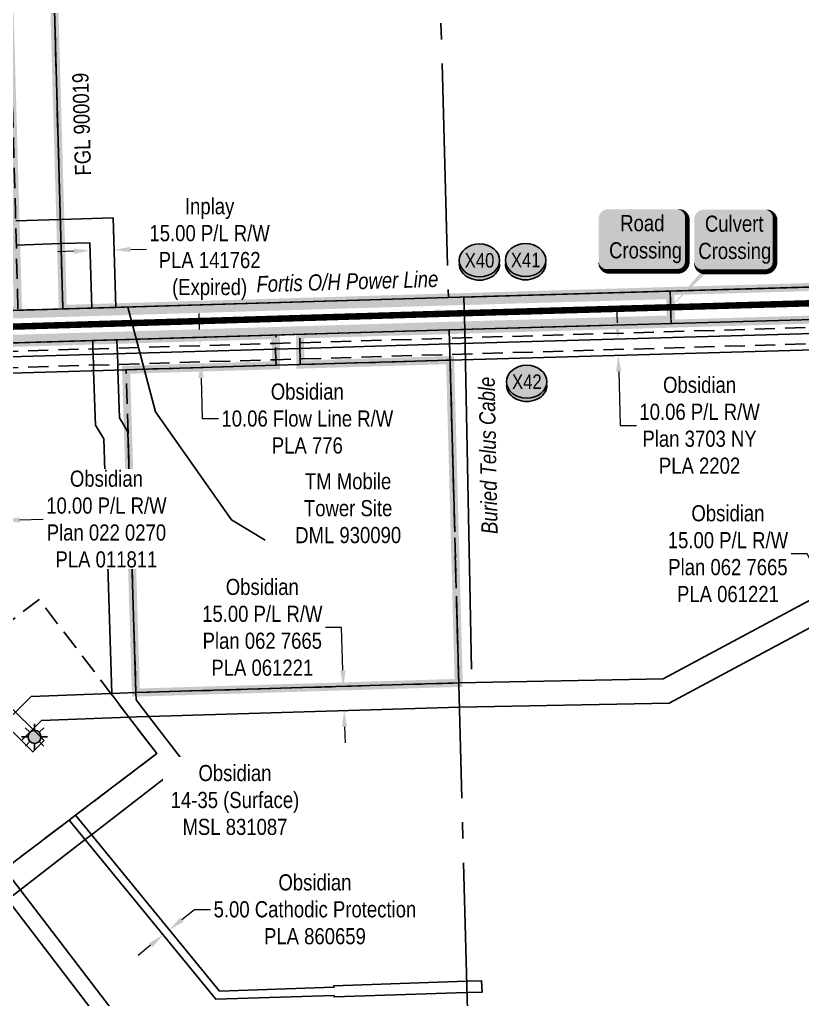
# Model space of a CAD drawing. Extents: x 632269 to 650517, y 5825252 to 5832959.
# Drawn here: x 641942 to 642427, y 5827347 to 5827954 of the extents above; entities that cross this region are included whole.
import ezdxf
from ezdxf.enums import TextEntityAlignment as Align

# ---------------------------------------------------------------- set-up
doc = ezdxf.new("R2010")
doc.units = 0
doc.header["$LTSCALE"] = 5
doc.header["$PDMODE"] = 35
doc.header["$PDSIZE"] = 10
for name, pattern in [('CENTERLINEX3', [5, 2.5, -1, 0.5, -1]), ('foc-ACCESSROAD', [3.75, 2.5, -1.25]), ('foc-FLOWLINE', [3.75, 2.5, -1.25]), ('foc-QUARTERLINE', [33, 25, -3, 2, -3])]:
    doc.linetypes.add(name, pattern=pattern)
doc.layers.get('Defpoints').update_dxf_attribs({"color": 9})
for name, color, linetype, lineweight in [('AS-GENERAL', 48, 'Continuous', 18), ('C-FLOWLINE-T', 13, 'Continuous', 9), ('C-RW-T', 13, 'Continuous', 9), ('C-WS-T', 13, 'Continuous', 9), ('F-RW-T', 190, 'Continuous', 9), ('F-WS-T', 190, 'Continuous', 9)]:
    doc.layers.add(name, color=color, linetype=linetype, lineweight=lineweight)
for name, color, linetype in [('AS-POWER', 104, 'foc-POWER'), ('AS-POWER-T', 104, 'Continuous'), ('AS-ROADS', 254, 'Continuous'), ('AS-TELUS', 224, 'foc-TEL'), ('C-FLOWLINE', 13, 'foc-FLOWLINE'), ('C-RW', 13, 'Continuous'), ('C-WS', 13, 'foc-ACCESSROAD'), ('C-WS-S', 8, 'Continuous'), ('CG-NOTES', 7, 'Continuous'), ('F-RW', 190, 'Continuous'), ('F-WS', 190, 'foc-ACCESSROAD'), ('L-SEC', 7, 'Continuous'), ('L-SECQ', 8, 'foc-QUARTERLINE'), ('P-CROSSINGS', 250, 'Continuous'), ('T-WATER-T', 170, 'Continuous')]:
    doc.layers.add(name, color=color, linetype=linetype)
doc.layers.add('AS-TRAPPER BOUNDARY', color=7, linetype='CENTERLINEX3', true_color=0xb85c00, transparency=0.6)
doc.layers.add('AS-TRAPPER-T', color=7, linetype='Continuous', true_color=0xc26100)
doc.layers.add('P-PROPOSED-WL4', color=7, linetype='Continuous', true_color=0x5b5bc8)
doc.styles.add('80', font='ARIALN.TTF', dxfattribs={"height": 10})
doc.styles.add('80CG', font='ARIALN.TTF', dxfattribs={"height": 10})
doc.styles.add('Crossing', font='ARIALN.TTF', dxfattribs={"height": 10})
doc.styles.add('foc-LtypeFont', font='ARIALN.TTF', dxfattribs={"height": 7.35})
doc.linetypes.add('foc-POWER', pattern='A,6,-1,["P",foc-LtypeFont,S=0.2,R=0,X=-0.625,Y=-0.75],-1.24,4', length=12.24)
doc.linetypes.add('foc-POWER-NOLINE', pattern='A,0,-4,["P",foc-LtypeFont,S=0.2,R=0,X=-0.625,Y=-0.75],-8.24', length=12.24)
doc.linetypes.add('foc-TEL', pattern='A,2,-1,["T",foc-LtypeFont,S=0.2,R=0,X=-0.425,Y=-0.75],-1.24,8', length=12.24)
doc.linetypes.add('foc-TEL-NOLINE', pattern='A,0,-2,["T",foc-LtypeFont,S=0.2,R=0,X=-0.425,Y=-0.75],-10.24', length=12.24)
doc.dimstyles.new('Compass 5 000', dxfattribs={"dimscale": 5, "dimtxt": 9, "dimasz": 2, "dimexe": 0.2, "dimexo": 0.0625, "dimgap": 0.5, "dimtad": 0, "dimtih": 1, "dimtoh": 1, "dimzin": 0, "dimdsep": 46, "dimtxsty": '80CG', "dimcen": 0.1, "dimse1": 1, "dimse2": 1, "dimclrd": 256, "dimclrt": 256, "dimaunit": 1, "dimadec": 4, "dimazin": 0, "dimtfac": 0.06, "dimtofl": 0, "dimtmove": 0, "dimatfit": 1, "dimfxl": 0.2, "dimtolj": 1, "dimtzin": 0, "dimlwd": -1, "dimarcsym": 0})

# ---------------------------------------------------------------- blocks, each defined once
blk = doc.blocks.new('*D542')
at = {"layer": 'C-FLOWLINE-T', "transparency": 16777216}
for p, q in [((642053.61, 5827761.92), (642053.31, 5827771.91)), ((642054.51, 5827731.86), (642055.26, 5827706.76)), ((642055.26, 5827706.76), (642065.26, 5827706.76))]:
    blk.add_line(p, q, dxfattribs=at)
for points in [[(642055.28, 5827761.97), (642051.94, 5827761.87), (642053.91, 5827751.92)], [(642056.17, 5827731.91), (642052.84, 5827731.81), (642054.21, 5827741.86)]]:
    blk.add_solid(points, dxfattribs=at)
at = {"layer": 'Defpoints', "color": 0, "transparency": 16777216}
for p in [(642055.02, 5827751.96), (642054.21, 5827741.86), (642055.32, 5827741.89)]:
    blk.add_point(p, dxfattribs=at)
at = {"layer": 'C-FLOWLINE-T', "transparency": 16777216, "insert": (642120.25, 5827706.76), "char_height": 10, "attachment_point": 5, "style": '80CG'}
blk.add_mtext('\\A1;Obsidian\\P10.06 Flow Line R/W\\PPLA 776', dxfattribs=at)
blk = doc.blocks.new('*D584')
at = {"layer": 'C-RW-T', "transparency": 16777216}
for p, q in [((641912.14, 5827643.1), (641902.15, 5827642.78)), ((641942.11, 5827644.05), (641956.82, 5827644.53))]:
    blk.add_line(p, q, dxfattribs=at)
for points in [[(641912.09, 5827644.76), (641912.19, 5827641.43), (641922.14, 5827643.42)], [(641942.06, 5827645.72), (641942.17, 5827642.39), (641932.12, 5827643.73)]]:
    blk.add_solid(points, dxfattribs=at)
at = {"layer": 'Defpoints', "color": 0, "transparency": 16777216}
for p in [(641932.12, 5827643.73), (641932.22, 5827640.43), (641922.24, 5827640.11)]:
    blk.add_point(p, dxfattribs=at)
at = {"layer": 'C-RW-T', "transparency": 16777216, "insert": (641995.9, 5827644.53), "char_height": 10, "attachment_point": 5, "style": '80CG', "bg_fill": 3, "box_fill_scale": 1.1, "bg_fill_color": 256, "bg_fill_true_color": 13158600, "bg_fill_transparency": 0}
blk.add_mtext('\\A1;Obsidian\\P10.00 P/L R/W\\PPlan 022 0270\\PPLA 011811', dxfattribs=at)
blk = doc.blocks.new('*D606')
at = {"layer": 'C-RW-T', "transparency": 16777216}
for p, q in [((642141.46, 5827577.51), (642131.46, 5827577.51)), ((642142.26, 5827550.99), (642141.46, 5827577.51)), ((642143.31, 5827516.01), (642143.61, 5827506.02))]:
    blk.add_line(p, q, dxfattribs=at)
for points in [[(642143.93, 5827551.04), (642140.6, 5827550.94), (642142.56, 5827540.99)], [(642144.98, 5827516.06), (642141.65, 5827515.96), (642143.01, 5827526.01)]]:
    blk.add_solid(points, dxfattribs=at)
at = {"layer": 'Defpoints', "color": 0, "transparency": 16777216}
for p in [(642108.88, 5827539.98), (642142.56, 5827540.99), (642109.33, 5827524.99)]:
    blk.add_point(p, dxfattribs=at)
at = {"layer": 'C-RW-T', "transparency": 16777216, "insert": (642092.38, 5827577.51), "char_height": 10, "attachment_point": 5, "style": '80CG'}
blk.add_mtext('\\A1;Obsidian\\P15.00 P/L R/W\\PPlan 062 7665\\PPLA 061221', dxfattribs=at)
blk = doc.blocks.new('*D647')
at = {"layer": 'Defpoints', "color": 0, "transparency": 16777216}
for p in [(642000.7, 5827811.16), (641985.89, 5827804.7), (642000.88, 5827805.15)]:
    blk.add_point(p, dxfattribs=at)
at = {"layer": 'F-RW-T', "transparency": 16777216}
for p, q in [((641975.72, 5827810.41), (641965.72, 5827810.11)), ((642010.7, 5827811.46), (642020.69, 5827811.76))]:
    blk.add_line(p, q, dxfattribs=at)
for points in [[(641975.67, 5827812.07), (641975.77, 5827808.74), (641985.71, 5827810.71)], [(642010.65, 5827813.13), (642010.75, 5827809.8), (642000.7, 5827811.16)]]:
    blk.add_solid(points, dxfattribs=at)
at = {"layer": 'F-RW-T', "transparency": 16777216, "insert": (642059.77, 5827811.76), "char_height": 10, "attachment_point": 5, "style": '80CG'}
blk.add_mtext('\\A1;Inplay\\P15.00 P/L R/W\\PPLA 141762\\P(Expired)', dxfattribs=at)
blk = doc.blocks.new('*D679')
at = {"layer": 'C-RW-T', "transparency": 16777216}
for p, q in [((642042.63, 5827396.58), (642050.36, 5827402.92)), ((642050.36, 5827402.92), (642060.36, 5827402.92)), ((642023.28, 5827380.75), (642015.54, 5827374.41))]:
    blk.add_line(p, q, dxfattribs=at)
for points in [[(642041.57, 5827397.87), (642043.68, 5827395.29), (642034.89, 5827390.25)], [(642022.22, 5827382.04), (642024.33, 5827379.46), (642031.02, 5827387.08)]]:
    blk.add_solid(points, dxfattribs=at)
at = {"layer": 'Defpoints', "color": 0, "transparency": 16777216}
for p in [(642034.89, 5827390.25), (642041.58, 5827382.07), (642037.71, 5827378.9)]:
    blk.add_point(p, dxfattribs=at)
at = {"layer": 'C-RW-T', "transparency": 16777216, "insert": (642124.97, 5827402.92), "char_height": 10, "attachment_point": 5, "style": '80CG'}
blk.add_mtext('\\A1;Obsidian\\P5.00 Cathodic Protection\\PPLA 860659', dxfattribs=at)
blk = doc.blocks.new('GAS')
h = blk.add_hatch(color=255)
h.dxf.hatch_style = 1
edge = h.paths.add_edge_path()
edge.add_arc((0, 0), 0.9, 0, 360)
for p, q in [((0, 0.81), (0, 1.62)), ((-0.81, 0), (-1.62, 0)), ((-0.57, 0.57), (-1.14, 1.14)), ((0.57, 0.57), (1.14, 1.14)), ((1.62, 0), (0.81, 0)), ((-0.57, -0.57), (-1.14, -1.14)), ((0, -0.81), (0, -1.62)), ((1.14, -1.14), (0.57, -0.57))]:
    blk.add_line(p, q)
blk.add_circle((0, 0), 0.8)
blk = doc.blocks.new('*U768')
h = blk.add_hatch(color=59)
edge = h.paths.add_edge_path()
edge.add_line((-21.5, -20), (21.5, -20))
edge.add_arc((21.5, -14), 6, 270, 360)
edge.add_line((27.5, -14), (27.5, 12.5))
edge.add_arc((21.5, 12.5), 6, 0, 90)
edge.add_line((21.5, 18.5), (-21.5, 18.5))
edge.add_arc((-21.5, 12.5), 6, 90, 180)
edge.add_line((-27.5, 12.5), (-27.5, -14))
edge.add_arc((-21.5, -14), 6, 180, 270)
at = {"color": 1, "flags": 128}
blk.add_lwpolyline([(-21.5, -20, 3, 3, 0), (21.5, -20, 3, 3, 0.414214), (27.5, -14, 3, 3, 0), (27.5, 12.5, 3, 0, 0.414214), (21.5, 18.5, 0, 0, 0), (-21.5, 18.5, 0, 0, 0.414214), (-27.5, 12.5, 0, 0, 0), (-27.5, -14, 0, 3, 0.414214)], format="xyseb", close=True, dxfattribs=at)
blk.add_lwpolyline([(-4.73, 8.5, 0, 7.5, 0), (0, 0, 0, 0, 0)], format="xyseb", dxfattribs=at)
at = {"color": 1, "style": '80'}
blk.add_attdef('ENTER_TEXT_001', (-37.03, -4.99), '', height=10, dxfattribs=at)
blk = doc.blocks.new('*D857')
at = {"layer": 'C-RW-T', "transparency": 16777216}
for p, q in [((642312.17, 5827766), (642311.88, 5827776)), ((642313.02, 5827735.94), (642313.96, 5827702.59)), ((642313.96, 5827702.59), (642323.96, 5827702.59))]:
    blk.add_line(p, q, dxfattribs=at)
for points in [[(642313.83, 5827766.05), (642310.5, 5827765.95), (642312.45, 5827756)], [(642314.68, 5827735.98), (642311.35, 5827735.89), (642312.73, 5827745.93)]]:
    blk.add_solid(points, dxfattribs=at)
at = {"layer": 'Defpoints', "color": 0, "transparency": 16777216}
for p in [(642348.68, 5827757.03), (642312.73, 5827745.93), (642348.97, 5827746.96)]:
    blk.add_point(p, dxfattribs=at)
at = {"layer": 'C-RW-T', "transparency": 16777216, "insert": (642363.04, 5827702.59), "char_height": 10, "attachment_point": 5, "style": '80CG'}
blk.add_mtext('\\A1;Obsidian\\P10.06 P/L R/W\\PPlan 3703 NY\\PPLA 2202', dxfattribs=at)
blk = doc.blocks.new('*D864')
at = {"layer": 'C-RW-T', "transparency": 16777216}
for p, q in [((642429.68, 5827623.11), (642419.68, 5827623.11)), ((642437.33, 5827608.82), (642429.68, 5827623.11)), ((642453.85, 5827577.97), (642458.57, 5827569.15))]:
    blk.add_line(p, q, dxfattribs=at)
for points in [[(642438.8, 5827609.61), (642435.86, 5827608.04), (642442.05, 5827600.01)], [(642455.32, 5827578.76), (642452.38, 5827577.18), (642449.13, 5827586.79)]]:
    blk.add_solid(points, dxfattribs=at)
at = {"layer": 'Defpoints', "color": 0, "transparency": 16777216}
for p in [(642456.05, 5827607.5), (642442.05, 5827600.01), (642463.13, 5827594.28)]:
    blk.add_point(p, dxfattribs=at)
at = {"layer": 'C-RW-T', "transparency": 16777216, "insert": (642380.6, 5827623.11), "char_height": 10, "attachment_point": 5, "style": '80CG'}
blk.add_mtext('\\A1;Obsidian\\P15.00 P/L R/W\\PPlan 062 7665\\PPLA 061221', dxfattribs=at)
blk = doc.blocks.new('*U767')
h = blk.add_hatch(color=254)
edge = h.paths.add_edge_path()
edge.add_line((-19, -20), (19, -20))
edge.add_arc((19, -14), 6, 270, 360)
edge.add_line((25, -14), (25, 12.5))
edge.add_arc((19, 12.5), 6, 0, 90)
edge.add_line((19, 18.5), (-19, 18.5))
edge.add_arc((-19, 12.5), 6, 90, 180)
edge.add_line((-25, 12.5), (-25, -14))
edge.add_arc((-19, -14), 6, 180, 270)
at = {"color": 160, "flags": 128}
blk.add_lwpolyline([(-19, -20, 3, 3, 0), (19, -20, 3, 3, 0.414214), (25, -14, 3, 3, 0), (25, 12.5, 3, 0, 0.414214), (19, 18.5, 0, 0, 0), (-19, 18.5, 0, 0, 0.414214), (-25, 12.5, 0, 0, 0), (-25, -14, 0, 3, 0.414214)], format="xyseb", close=True, dxfattribs=at)
at = {"color": 160, "style": '80'}
blk.add_attdef('ENTER_TEXT_001', (-26.85, -4.92), '', height=10, dxfattribs=at)
blk = doc.blocks.new('xing2')
h = blk.add_hatch(color=50)
h.dxf.hatch_style = 1
edge = h.paths.add_edge_path()
edge.add_ellipse((0, 0), major_axis=(-12.5, 0), ratio=0.816297, start_angle=0, end_angle=360)
h = blk.add_hatch(color=250)
h.dxf.hatch_style = 1
edge = h.paths.add_edge_path()
edge.add_ellipse((0, -2.05), major_axis=(-12.5, 0), ratio=0.816297, start_angle=0, end_angle=180)
edge.add_line((12.5, -2.05), (12.5, 0))
edge.add_ellipse((0, 0), major_axis=(-12.5, 0), ratio=0.816297, start_angle=0, end_angle=180, ccw=False)
edge.add_line((-12.5, 0), (-12.5, -2.05))
at = {"color": 250}
blk.add_ellipse((0, 0), major_axis=(-12.5, 0), ratio=0.816297, dxfattribs=at)
blk.add_ellipse((0, -2.05), major_axis=(-12.5, 0), ratio=0.816297, start_param=0, end_param=3.141593, dxfattribs=at)
at = {"color": 250, "style": 'Crossing'}
blk.add_attdef('CROSSING', text='', height=9, dxfattribs=at).set_placement((0.09, 0.02), align=Align.MIDDLE_CENTER)
at = {"color": 250, "style": 'Crossing', "flags": 1}
for tag, p in [('OWNER', (0.09, -12.49)), ('DESCRIPTION', (0.09, -25.77)), ('LOCATION', (0.09, -39.3)), ('DWG_REF', (0.09, -52.84))]:
    blk.add_attdef(tag, text='', height=9, dxfattribs=at).set_placement(p, align=Align.MIDDLE_CENTER)

msp = doc.modelspace()

# ---------------------------------------------------------------- hatches: boundary and pattern name
at = {"layer": 'P-PROPOSED-WL4', "linetype": 'Continuous'}
h = msp.add_hatch(color=256, dxfattribs=at)
h.dxf.hatch_style = 1
h.paths.add_polyline_path([(639779.182, 5827710.494), (639779.3, 5827705.497), (640582.397, 5827728.673), (641384.925, 5827752.276), (642207.686, 5827776.829), (642342.502, 5827780.686), (642342.792, 5827770.577), (642207.994, 5827766.714), (641646.467, 5827749.943), (641647.651, 5827744.977), (642208.14, 5827761.718), (642347.931, 5827765.723), (642347.355, 5827785.825), (642207.54, 5827781.826), (641384.776, 5827757.272), (640582.25, 5827733.669)])

# ---------------------------------------------------------------- linework, layer by layer
at = {"layer": 'AS-GENERAL', "const_width": 1, "flags": 128}
msp.add_lwpolyline([(642345.433, 5827765.652), (642344.857, 5827785.754)], dxfattribs=at)
at = {"layer": 'AS-POWER', "flags": 128}
for points in [[(641968.887, 5827774.684), (641953.755, 5828315.833)], [(642009.083, 5827775.872), (642026.205, 5827711.051), (642073.298, 5827644.069), (642094.224, 5827631.453)]]:
    msp.add_lwpolyline(points, dxfattribs=at)
at = {"layer": 'AS-POWER', "linetype": 'foc-POWER-NOLINE', "flags": 128}
msp.add_lwpolyline([(638780.865, 5827661.321), (638957.816, 5827666.32), (639759.548, 5827689.803), (640358.219, 5827707.079), (640390.83, 5827728.127), (640582.25, 5827733.663), (641384.776, 5827757.272), (642207.54, 5827781.826), (642806.932, 5827798.982)], dxfattribs=at)
at = {"layer": 'AS-ROADS', "const_width": 3.999, "flags": 128}
msp.add_lwpolyline([(635537.381, 5827579.634), (636509.669, 5827606.936), (637333.137, 5827630.215), (638136.052, 5827653.164), (638957.527, 5827676.373), (639759.254, 5827699.855), (640582.479, 5827723.611), (641385.056, 5827747.216), (642207.846, 5827771.77), (643107.445, 5827797.547)], dxfattribs=at)
at = {"layer": 'AS-TELUS', "linetype": 'foc-TEL-NOLINE', "flags": 128}
for points in [[(642217.191, 5827782.022), (642822.143, 5827799.418), (642774.169, 5828248.203)], [(638934.341, 5827665.657), (638957.816, 5827666.32), (639759.647, 5827689.805), (640582.769, 5827713.559), (641385.351, 5827737.164), (642208.14, 5827761.718), (642217.782, 5827761.994)]]:
    msp.add_lwpolyline(points, dxfattribs=at)
at = {"layer": 'AS-TELUS', "flags": 128}
msp.add_lwpolyline([(642217.782, 5827761.994), (642217.191, 5827782.022)], dxfattribs=at)
at = {"layer": 'AS-TRAPPER BOUNDARY', "const_width": 4.998, "flags": 128}
msp.add_lwpolyline([(641443.694, 5828664.891), (641467.681, 5828563.854), (641515.51, 5828362.393), (641560.854, 5828171.435), (641603.609, 5827989.03), (641718.286, 5827992.489), (641719.81, 5827941.972), (641724.772, 5827777.508), (641649.183, 5827775.229), (641651.154, 5827765.202), (641927.831, 5827773.458), (641941.145, 5827773.855), (641926.011, 5828315.065), (641933.552, 5828315.279), (641930.275, 5828437.233), (642052.146, 5828440.588), (642055.505, 5828318.636), (641953.755, 5828315.833), (641968.887, 5827774.684), (642307.257, 5827784.683), (642806.932, 5827798.982), (642758.917, 5828248.844), (642695.988, 5828251.498), (642701.392, 5828372.152), (642760.747, 5828369.511), (642769.625, 5828604.685), (642773.74, 5828704.042)], dxfattribs=at)
at = {"layer": 'C-FLOWLINE', "flags": 128}
msp.add_lwpolyline([(641584.865, 5827727.858), (641405.837, 5827722.518), (641405.659, 5827729.576), (641405.583, 5827732.581), (641584.569, 5827737.92), (641599.563, 5827738.363), (641623.177, 5827739.067), (641633.432, 5827739.371), (641653.981, 5827739.985), (641705.874, 5827741.543), (641715.782, 5827741.839), (641898.76, 5827747.288), (641918.764, 5827747.886), (641928.727, 5827748.187), (642100.664, 5827753.317), (642115.67, 5827753.766), (642208.277, 5827756.536), (642651.479, 5827769.754), (642654.481, 5827769.845), (642671.491, 5827770.353), (642681.493, 5827770.652), (642810.681, 5827774.513), (642810.793, 5827770.434), (642810.958, 5827764.45), (642681.784, 5827760.589), (642671.782, 5827760.29), (642651.77, 5827759.692), (642636.772, 5827759.244), (642208.545, 5827746.473), (642115.815, 5827743.699), (642100.795, 5827743.251), (641929.086, 5827738.122), (641919.119, 5827737.823), (641899.088, 5827737.226), (641716.064, 5827731.776), (641706.173, 5827731.48), (641656.362, 5827729.986), (641635.813, 5827729.373), (641599.859, 5827728.303), (641584.865, 5827727.858)], close=True, dxfattribs=at)
at = {"layer": 'C-RW'}
for points in [[(641928.849, 5827744.765), (642100.63, 5827749.826), (642115.656, 5827750.277), (642208.37, 5827753.038), (642636.594, 5827765.219)], [(642636.894, 5827755.113), (642208.637, 5827742.984), (642200.98, 5827742.75), (642115.899, 5827740.233), (642100.882, 5827739.785), (642008.067, 5827737.012), (641929.207, 5827734.699), (641919.238, 5827734.424), (641903.18, 5827733.987), (641899.192, 5827733.87), (641893.243, 5827733.696), (641889.174, 5827733.578), (641716.152, 5827728.602), (641706.267, 5827728.309), (641703.183, 5827728.21), (641690.811, 5827727.832), (641657.12, 5827726.798), (641636.573, 5827726.173), (641638.956, 5827716.171), (641663.261, 5827614.11), (641667.132, 5827597.858), (641667.912, 5827594.583), (641851.294, 5827329.445)], [(642653.604, 5827696.261), (642344.32, 5827530.671), (642214.342, 5827528.152), (642022.139, 5827522.369), (642014.719, 5827522.146), (642009.776, 5827521.969), (641955.767, 5827519.888), (641950.355, 5827514.531), (641943.247, 5827507.494), (641932.584, 5827518.037), (641939.69, 5827525.073), (641949.364, 5827534.649), (641998.615, 5827536.568), (641999.152, 5827536.556), (642014.145, 5827537.13), (642213.944, 5827543.141), (642340.421, 5827545.594), (642638.332, 5827705.093)]]:
    msp.add_lwpolyline(points, dxfattribs=at)
for points in [[(641957.465, 5827507.503), (641950.438, 5827500.383), (641943.247, 5827507.494), (641932.584, 5827518.037), (641922.916, 5827527.596), (641898.982, 5827551.261), (641898.935, 5827552.786), (641893.243, 5827733.696), (641899.192, 5827733.87), (641903.18, 5827733.987), (641908.861, 5827555.547), (641923.396, 5827541.18), (641933.064, 5827531.623), (641939.69, 5827525.073), (641950.355, 5827514.531), (641957.465, 5827507.503)], [(641976.788, 5827461.236), (642065.891, 5827352.37), (642136.663, 5827354.701), (642136.63, 5827355.701), (642218.849, 5827358.409), (642228.141, 5827358.716), (642228.371, 5827351.714), (642219.035, 5827351.407), (642136.861, 5827348.7), (642136.828, 5827349.7), (642063.585, 5827347.288), (641972.799, 5827458.21), (641976.788, 5827461.236)]]:
    msp.add_lwpolyline(points, close=True, dxfattribs=at)
at = {"layer": 'C-WS', "flags": 128}
for points in [[(642055.491, 5828322.062), (642055.505, 5828318.636), (642053.308, 5828318.575), (642051.516, 5828318.526), (642044.478, 5828318.332), (642041.239, 5828318.243), (642011.303, 5828317.418), (641953.755, 5828315.833), (641954.583, 5828286.57), (641955.059, 5828269.711), (641955.324, 5828258.415), (641957.474, 5828184.269), (641957.987, 5828166.118), (641958.75, 5828139.127), (641959.253, 5828121.315), (641968.887, 5827774.684), (641941.145, 5827773.855), (641939.595, 5827834.402), (641932.129, 5828097.737), (641931.381, 5828124.057), (641930.88, 5828141.984), (641928.013, 5828243.561), (641927.705, 5828254.836), (641927.233, 5828271.695), (641926.011, 5828315.065), (641933.552, 5828315.279), (641932.721, 5828346.202), (641930.867, 5828415.356), (641930.46, 5828430.35), (641930.275, 5828437.233), (642052.146, 5828440.588), (642052.342, 5828433.601), (642052.761, 5828418.607), (642054.966, 5828341.164), (642054.992, 5828340.204), (642055.13, 5828333.215), (642055.43, 5828324.285), (642055.491, 5828322.062)], [(641919.238, 5827734.424), (641924.406, 5827572.106), (641934.174, 5827579.515), (641954.253, 5827594.745), (641998.567, 5827536.662), (642009.767, 5827521.981), (642027.035, 5827499.348), (641976.788, 5827461.236), (641972.799, 5827458.21), (641932.803, 5827427.874), (641919.762, 5827444.931), (641908.35, 5827459.858), (641859.927, 5827523.199), (641895.085, 5827549.865), (641898.935, 5827552.785), (641904.858, 5827557.278), (641899.192, 5827733.87), (641899.088, 5827737.226), (641898.879, 5827743.876), (641898.76, 5827747.288), (641898.578, 5827752.463), (641918.582, 5827753.061), (641918.764, 5827747.886), (641918.884, 5827744.48), (641919.119, 5827737.823), (641919.238, 5827734.424)]]:
    msp.add_lwpolyline(points, close=True, dxfattribs=at)
at = {"layer": 'F-RW'}
for points in [[(641939.729, 5827829.248), (641967.355, 5827830.081), (642000.101, 5827831.068), (642001.77, 5827775.667), (641986.782, 5827775.219), (641985.564, 5827815.628), (641967.769, 5827815.091), (641940.112, 5827814.257)], [(641932.803, 5827427.874), (641972.799, 5827458.21), (641976.788, 5827461.236), (642027.035, 5827499.348), (642009.77, 5827521.977), (641999.173, 5827535.867), (641999.152, 5827536.556), (641994.353, 5827694.171), (641989.069, 5827702.719), (641987.987, 5827736.423), (641987.876, 5827739.877), (641987.664, 5827746.497), (641987.553, 5827749.941), (641987.387, 5827755.117), (642002.376, 5827755.565), (642002.543, 5827750.388), (642002.654, 5827746.939), (642002.868, 5827740.325), (642002.979, 5827736.862), (642003.936, 5827707.186), (642009.235, 5827698.615), (642014.145, 5827537.13), (642014.261, 5827532.605), (642022.139, 5827522.369), (642044.261, 5827493.628), (641986.651, 5827449.185), (641982.687, 5827446.128), (641922.816, 5827399.941)]]:
    msp.add_lwpolyline(points, dxfattribs=at)
at = {"layer": 'F-WS', "flags": 128}
msp.add_lwpolyline([(642115.815, 5827743.699), (642115.899, 5827740.233), (642200.98, 5827742.75), (642208.637, 5827742.984), (642213.944, 5827543.141), (642014.145, 5827537.13), (642008.067, 5827737.012), (642100.882, 5827739.785), (642100.795, 5827743.251), (642100.63, 5827749.826), (642100.664, 5827753.317), (642100.714, 5827758.504), (642115.691, 5827758.952), (642115.67, 5827753.766), (642115.656, 5827750.277), (642115.815, 5827743.699)], close=True, dxfattribs=at)
at = {"layer": 'L-SEC'}
for p, q in [((643011.084, 5827804.844), (642207.564, 5827781.82)), ((641404.884, 5827757.872), (642207.54, 5827781.826)), ((642207.564, 5827781.826), (642307.257, 5827784.683)), ((643011.66, 5827784.742), (642208.14, 5827761.718)), ((642208.14, 5827761.718), (642307.794, 5827764.573)), ((641405.459, 5827737.764), (642208.14, 5827761.718))]:
    msp.add_line(p, q, dxfattribs=at)
at = {"layer": 'L-SECQ'}
for p, q in [((642185.982, 5828586.34), (642207.54, 5827781.826)), ((642208.14, 5827761.718), (642250.796, 5826155.217))]:
    msp.add_line(p, q, dxfattribs=at)
at = {"layer": 'T-WATER-T', "flags": 128}
msp.add_lwpolyline([(642345.145, 5827775.703, 0, 4.997, 0), (642384.732, 5827817.649, 0, 0, 0)], format="xyseb", dxfattribs=at)

# ---------------------------------------------------------------- block references
at = {"layer": 'C-WS-S', "xscale": 4.998345000000032, "yscale": 4.998345000000032, "zscale": 4.998345000000032, "rotation": 0.08236396073204832}
msp.add_blockref('GAS', (641951.404, 5827509.725), dxfattribs=at)
at = {"layer": 'CG-NOTES'}
ref = msp.add_blockref('*U768', (642327.982, 5827817.913), dxfattribs=dict(at, xscale=0.9985834395679933, yscale=0.9985834395679933, zscale=0.9985834395679933))
ref.add_attrib('ENTER_TEXT_001', 'Road', (642313.944, 5827822.802), dxfattribs={"layer": '0', "color": 1, "height": 9.9858, "style": '80'})
ref.add_attrib('ENTER_TEXT_002', ' Crossing', (642303.873, 5827805.981), dxfattribs={"layer": '0', "color": 1, "height": 9.9858, "style": '80'})
ref = msp.add_blockref('*U767', (642384.732, 5827817.649), dxfattribs=dict(at, xscale=0.9998059745826677, yscale=0.9998059745826677, zscale=0.9998059745826677))
ref.add_attrib('ENTER_TEXT_001', 'Culvert', (642366.356, 5827822.451), dxfattribs={"layer": '0', "color": 160, "height": 9.9981, "style": '80'})
ref.add_attrib('ENTER_TEXT_002', 'Crossing', (642362.261, 5827805.61), dxfattribs={"layer": '0', "color": 160, "height": 9.9981, "style": '80'})
at = {"layer": 'P-CROSSINGS', "color": 3, "xscale": 0.999675, "yscale": 0.999675, "zscale": 0.999675}
for p, values in [((642226.773, 5827804.723), {'CROSSING': 'X40'}), ((642256.051, 5827729.601), {'CROSSING': 'X42'})]:
    msp.add_blockref('xing2', p, dxfattribs=at).add_auto_attribs(values)
at = {"layer": 'P-CROSSINGS', "color": 4, "xscale": 0.999675, "yscale": 0.999675, "zscale": 0.999675}
msp.add_blockref('xing2', (642255.331, 5827804.921), dxfattribs=at).add_auto_attribs({'CROSSING': 'X41'})

# ---------------------------------------------------------------- texts
at = {"layer": 'F-WS-T', "insert": (642145.525, 5827651.259), "char_height": 9.99669, "width": 65.15346, "attachment_point": 5, "rotation": 0.092594, "style": '80CG'}
msp.add_mtext('\\A1;TM Mobile\\PTower Site\\PDML 930090', dxfattribs=at)

# ---------------------------------------------------------------- dimensions: what is measured, and where the dimension line sits
at = {"layer": 'C-FLOWLINE-T'}
dim = msp.add_linear_dim(base=(642054.21, 5827741.86), p1=(642055.021, 5827751.955), p2=(642055.322, 5827741.893), angle=271.710732, text='Obsidian\\P10.06 Flow Line R/W\\PPLA 776', dimstyle='Compass 5 000', dxfattribs=at)
dim.commit()
dim.dimension.update_dxf_attribs({"geometry": '*D542', "text_midpoint": (642120.254, 5827706.764), "dimtype": 161})
at = {"layer": 'C-RW-T'}
for base, p1, p2, angle, text, picture, middle in [((642312.735, 5827745.932), (642348.682, 5827757.029), (642348.967, 5827746.959), 271.622322, 'Obsidian\\X10.06 P/L R/W\\PPlan 3703 NY\\PPLA 2202', '*D857', (642363.045, 5827702.588)), ((642142.562, 5827540.994), (642109.328, 5827524.993), (642108.877, 5827539.98), 91.72345, 'Obsidian\\P15.00 P/L R/W\\PPlan 062 7665\\PPLA 061221', '*D606', (642092.381, 5827577.508)), ((642034.888, 5827390.249), (642037.71, 5827378.902), (642041.582, 5827382.071), 39.299139, 'Obsidian\\P5.00 Cathodic Protection\\PPLA 860659', '*D679', (642124.966, 5827402.917))]:
    dim = msp.add_linear_dim(base=base, p1=p1, p2=p2, angle=angle, text=text, dimstyle='Compass 5 000', dxfattribs=at)
    dim.commit()
    dim.dimension.update_dxf_attribs({"geometry": picture, "text_midpoint": middle, "dimtype": 161})
at = {"layer": 'C-RW-T', "color": 3}
dim = msp.add_linear_dim(base=(642442.053, 5827600.007), p1=(642463.128, 5827594.281), p2=(642456.05, 5827607.501), angle=118.164229, text='Obsidian\\P15.00 P/L R/W\\PPlan 062 7665\\PPLA 061221', dimstyle='Compass 5 000', dxfattribs=at)
dim.commit()
dim.dimension.update_dxf_attribs({"geometry": '*D864', "text_midpoint": (642380.602, 5827623.109), "dimtype": 161})

# ---------------------------------------------------------------- next in the draw order: texts
at = {"layer": 'AS-TELUS', "linetype": 'foc-TEL-NOLINE', "insert": (642232.205, 5827683.994), "char_height": 9.99669, "width": 97.2097, "attachment_point": 5, "rotation": 91.112511, "style": '80CG', "bg_fill": 3, "box_fill_scale": 1.15, "bg_fill_color": 256, "bg_fill_true_color": 256, "bg_fill_transparency": 0}
msp.add_mtext('\\A1;{\\fArial Narrow|b0|i1|c0|p34;Buried Telus Cable}', dxfattribs=at)
at = {"layer": 'AS-TRAPPER-T', "insert": (641980.654, 5827889.063), "char_height": 9.99669, "width": 63.21004, "attachment_point": 5, "rotation": 91.592036, "style": '80CG', "bg_fill": 3, "box_fill_scale": 1.15, "bg_fill_color": 256, "bg_fill_true_color": 256, "bg_fill_transparency": 0}
msp.add_mtext('\\A1;FGL 900019', dxfattribs=at)

# ---------------------------------------------------------------- next in the draw order: linework, layer by layer
at = {"layer": 'AS-TELUS', "flags": 128}
msp.add_lwpolyline([(642221.866, 5827551.711), (642217.782, 5827761.994)], dxfattribs=at)
at = {"layer": 'AS-TRAPPER BOUNDARY', "const_width": 4.998, "flags": 128}
msp.add_lwpolyline([(643053.036, 5826177.405), (641448.739, 5826132.981), (641425.613, 5826937.083), (641405.459, 5827737.764), (642100.714, 5827758.504), (642100.882, 5827739.785), (642008.067, 5827737.012), (642014.145, 5827537.13), (642213.944, 5827543.141), (642208.637, 5827742.984), (642115.899, 5827740.233), (642115.691, 5827758.952), (642810.559, 5827778.967), (642814.424, 5827638.312), (642753.492, 5827636.638), (642756.841, 5827514.774), (642878.705, 5827518.122), (642875.356, 5827639.987), (642834.535, 5827638.865), (642830.668, 5827779.544), (643011.638, 5827784.741)], dxfattribs=at)
at = {"layer": 'F-RW', "flags": 128}
for points in [[(642227.473, 5827025.895), (641916.386, 5827432.81), (641904.976, 5827447.735), (641690.81, 5827727.875), (641683.308, 5827737.746), (641676.705, 5827745.858)], [(641689.458, 5827746.239), (641695.691, 5827738.108), (641703.182, 5827728.229), (641908.35, 5827459.858), (641919.762, 5827444.932), (641932.803, 5827427.874), (642227.012, 5827043.028)]]:
    msp.add_lwpolyline(points, dxfattribs=at)

# ---------------------------------------------------------------- next in the draw order: dimensions: what is measured, and where the dimension line sits
at = {"layer": 'F-RW-T'}
dim = msp.add_linear_dim(base=(642000.701, 5827811.16), p1=(641985.893, 5827804.696), p2=(642000.882, 5827805.148), angle=1.726278, text='Inplay\\P15.00 P/L R/W\\PPLA 141762\\P(Expired)', dimstyle='Compass 5 000', dxfattribs=at)
dim.commit()
dim.dimension.update_dxf_attribs({"geometry": '*D647', "text_midpoint": (642059.774, 5827811.763), "dimtype": 161})

# ---------------------------------------------------------------- next in the draw order: texts
at = {"layer": 'AS-POWER-T', "insert": (642145.044, 5827791.593), "char_height": 9.99669, "width": 112.25246, "attachment_point": 5, "rotation": 1.677699, "style": '80CG', "bg_fill": 3, "box_fill_scale": 1.15, "bg_fill_color": 256, "bg_fill_true_color": 256, "bg_fill_transparency": 0}
msp.add_mtext('\\A1;{\\fArial Narrow|b0|i1|c0|p34;Fortis O/H Power Line}', dxfattribs=at)
at = {"layer": 'C-WS-T', "insert": (642075.473, 5827470.609), "char_height": 9.99669, "width": 78.97562, "attachment_point": 5, "style": '80CG', "bg_fill": 2}
msp.add_mtext('\\A1;Obsidian\\P14-35 (Surface)\\PMSL 831087', dxfattribs=at)

# ---------------------------------------------------------------- next in the draw order: dimensions: what is measured, and where the dimension line sits
at = {"layer": 'C-RW-T'}
dim = msp.add_linear_dim(base=(641932.119, 5827643.735), p1=(641922.241, 5827640.109), p2=(641932.224, 5827640.429), angle=1.833058, text='Obsidian\\P10.00 P/L R/W\\PPlan 022 0270\\PPLA 011811', dimstyle='Compass 5 000', override={"dimtfill": 1}, dxfattribs=at)
dim.commit()
dim.dimension.update_dxf_attribs({"geometry": '*D584', "text_midpoint": (641995.901, 5827644.525), "dimtype": 161})

doc.saveas('drawing.dxf')
